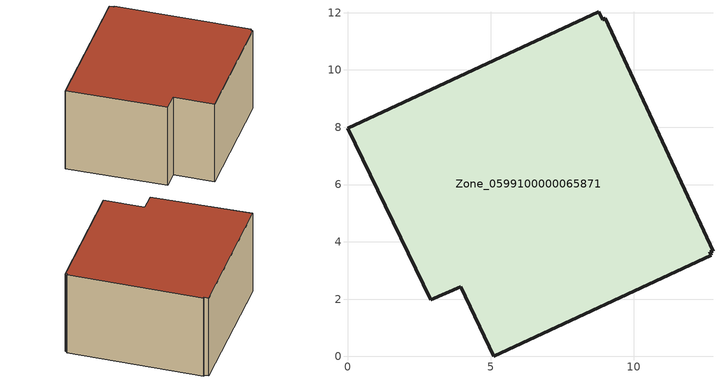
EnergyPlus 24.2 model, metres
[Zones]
Zone_0599100000065871
 floor ground (C_G): 12.66,3.65 12.71,3.54 5.1,0 3.96,2.43 2.9,1.97 0,7.97 8.78,12.04 8.91,11.76 9,11.8 12.76,3.68 z1.62
 wall outside (C_F): 8.78,12.04 0,7.97 2.9,1.97 3.96,2.43 5.1,0 12.71,3.54 12.66,3.65 12.76,3.68 9,11.8 8.91,11.76 8.78,12.04 z1.62:7.58
 roof outside (C_R): 12.76,3.68 9,11.8 8.91,11.76 8.78,12.04 0,7.97 2.9,1.97 3.96,2.43 5.1,0 12.71,3.54 12.66,3.65 z7.58
[BUILDING]
Pand.0599100000065871: North Axis=0; Terrain=City; Loads Convergence Tolerance Value=0.04; Temperature Convergence Tolerance Value=0.4; Solar Distribution=FullExterior; Maximum Number of Warmup Days=25; Minimum Number of Warmup Days=1
[Site:Location]
Rotterdam.The.Hague.AP_ZH_NLD Design_Conditions: Latitude=51.96; Longitude=4.45; Time Zone=1; Elevation=-4.5
[SITE:GROUNDTEMPERATURE:BUILDINGSURFACE]
18, 18, 18, 18, 18, 18, 18, 18, 18, 18, 18, 18
[MATERIAL] Thermal Absorptance=0.9; Solar Absorptance=0.7; Visible Absorptance=0.7
Name | Roughness | Thickness | Conductivity | Density | Specific Heat
G.TI.1946 | MediumSmooth | 0.15 | 1 | 540 | 1210
F.TI.1946 | Rough | 0.3 | 0.857143 | 1920 | 840
R.TI.1946 | MediumRough | 0.2 | 0.1 | 1500 | 1000
[CONSTRUCTION]
C_G: G.TI.1946
C_F: F.TI.1946
C_R: R.TI.1946
[ZONE]
Zone_0599100000065871: Type=1; Multiplier=1; Ceiling Height=Autocalculate; Volume=Autocalculate; Floor Area=autocalculate; Part of Total Floor Area=Yes
[ZONEINFILTRATION:DESIGNFLOWRATE]
Infil_Zone_0599100000065871: Zone or ZoneList or Space or SpaceList=Zone_0599100000065871; Schedule=AlwaysOn; Design Flow Rate Calculation Method=Flow/Area; Flow Rate per Floor Area=0.003; Constant Term Coefficient=1; Temperature Term Coefficient=0; Velocity Term Coefficient=0; Velocity Squared Term Coefficient=0
[HVACTEMPLATE:ZONE:IDEALLOADSAIRSYSTEM]
Zone_0599100000065871: Maximum Heating Supply Air Temperature=50; Minimum Cooling Supply Air Temperature=13; Maximum Heating Supply Air Humidity Ratio=0.0156; Minimum Cooling Supply Air Humidity Ratio=0.0077; Heating Limit=NoLimit; Cooling Limit=NoLimit; Dehumidification Control Type=ConstantSensibleHeatRatio; Cooling Sensible Heat Ratio=0.7; Dehumidification Setpoint=60; Humidification Control Type=None; Humidification Setpoint=30; Outdoor Air Method=None; Outdoor Air Flow Rate per Person=0.00944; Outdoor Air Flow Rate per Zone Floor Area=0; Outdoor Air Flow Rate per Zone=0; Demand Controlled Ventilation Type=None; Outdoor Air Economizer Type=NoEconomizer; Heat Recovery Type=None; Sensible Heat Recovery Effectiveness=0.7; Latent Heat Recovery Effectiveness=0.65
[ZONECONTROL:THERMOSTAT]
ThermostatControl_Zone_0599100000065871: Zone or ZoneList=Zone_0599100000065871; Control Type Schedule=DualSetpointControlType; Control 1=Thermostat_Zone_0599100000065871; Temperature Difference Between Cutout And Setpoint=0
[THERMOSTATSETPOINT:DUALSETPOINT]
Thermostat_Zone_0599100000065871: Heating Setpoint Temperature Schedule=HeatingSetpoint_Zone_0599100000065871; Cooling Setpoint Temperature Schedule=CoolingSetpoint_Zone_0599100000065871
[SCHEDULE:COMPACT]
HeatingSetpoint_Zone_0599100000065871: Through: 12/31, For: AllDays, Until: 24:00, 21
CoolingSetpoint_Zone_0599100000065871: Through: 12/31, For: AllDays, Until: 24:00, 24
DualSetpointControlType: Through: 12/31, For: AllDays, Until: 24:00, 4
AlwaysOn: Through: 12/31, For: AllDays, Until: 24:00, 1
